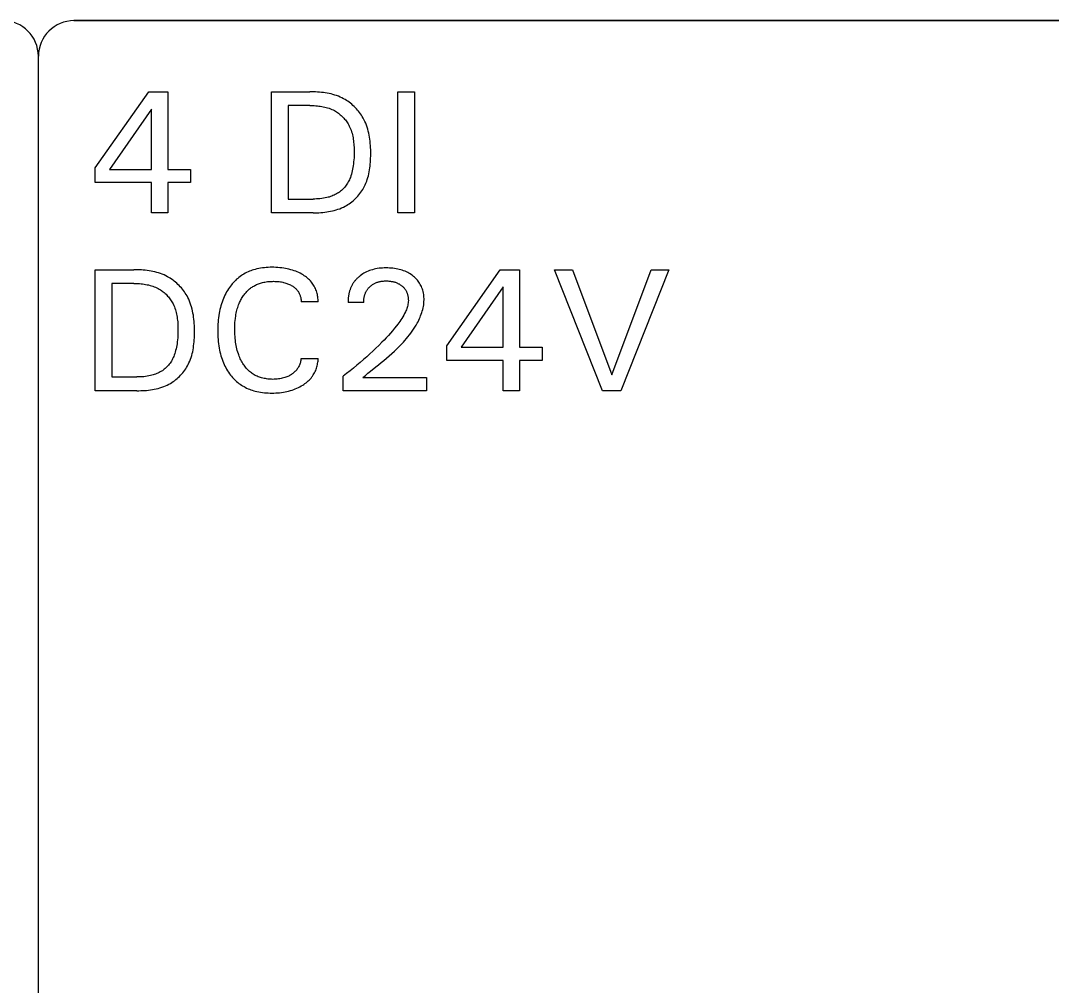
# Model space of a CAD drawing. Extents: x 10 to 879, y 6 to 221.
# Drawn here: x 663.47 to 674.06, y 183.71 to 193.62 of the extents above; entities that cross this region are included whole.
import ezdxf

# ---------------------------------------------------------------- set-up
doc = ezdxf.new("R2010")
doc.units = 0
doc.header["$LTSCALE"] = 5
doc.header["$MEASUREMENT"] = 0
doc.layers.get('0').update_dxf_attribs({"linetype": 'CONTINUOUS'})

msp = doc.modelspace()

# ---------------------------------------------------------------- linework, layer by layer
at = {"color": 7, "linetype": 'Continuous'}
for p, q in [((664.017, 193.624), (674.247, 193.624)), ((674.247, 193.624), (664.017, 193.624)), ((663.652, 97.538), (663.652, 193.259)), ((663.652, 133.269), (663.652, 193.259)), ((663.652, 97.538), (663.652, 193.259)), ((663.652, 133.269), (663.652, 193.259)), ((664.236, 192.111), (664.784, 192.893)), ((664.784, 192.893), (664.98, 192.893)), ((664.98, 192.893), (664.98, 192.097)), ((666.045, 191.651), (666.045, 192.893)), ((666.045, 192.893), (666.439, 192.893)), ((666.459, 192.893), (666.439, 192.893)), ((666.479, 192.893), (666.459, 192.893)), ((666.498, 192.892), (666.479, 192.893)), ((666.518, 192.891), (666.498, 192.892)), ((666.538, 192.889), (666.518, 192.891)), ((666.558, 192.887), (666.538, 192.889)), ((666.578, 192.885), (666.558, 192.887)), ((666.598, 192.882), (666.578, 192.885)), ((666.618, 192.879), (666.598, 192.882)), ((666.637, 192.875), (666.618, 192.879)), ((666.657, 192.871), (666.637, 192.875)), ((666.676, 192.866), (666.657, 192.871)), ((666.695, 192.86), (666.676, 192.866)), ((666.714, 192.854), (666.695, 192.86)), ((666.732, 192.847), (666.714, 192.854)), ((666.751, 192.839), (666.732, 192.847)), ((666.769, 192.831), (666.751, 192.839)), ((666.786, 192.822), (666.769, 192.831)), ((667.344, 191.651), (667.344, 192.893)), ((667.344, 192.893), (667.514, 192.893)), ((667.514, 192.893), (667.514, 191.651)), ((666.215, 192.752), (666.215, 191.792)), ((666.439, 192.752), (666.215, 192.752)), ((666.439, 192.752), (666.454, 192.752)), ((666.454, 192.752), (666.47, 192.752)), ((666.47, 192.752), (666.485, 192.751)), ((666.485, 192.751), (666.5, 192.75)), ((666.5, 192.75), (666.516, 192.749)), ((666.516, 192.749), (666.531, 192.747)), ((666.531, 192.747), (666.546, 192.745)), ((666.546, 192.745), (666.562, 192.743)), ((666.562, 192.743), (666.577, 192.74)), ((666.577, 192.74), (666.592, 192.737)), ((666.592, 192.737), (666.607, 192.733)), ((666.607, 192.733), (666.621, 192.729)), ((666.621, 192.729), (666.636, 192.724)), ((666.636, 192.724), (666.65, 192.719)), ((666.801, 192.814), (666.786, 192.822)), ((666.815, 192.805), (666.801, 192.814)), ((666.829, 192.796), (666.815, 192.805)), ((666.843, 192.786), (666.829, 192.796)), ((666.856, 192.776), (666.843, 192.786)), ((666.869, 192.765), (666.856, 192.776)), ((666.882, 192.754), (666.869, 192.765)), ((666.894, 192.743), (666.882, 192.754)), ((666.906, 192.731), (666.894, 192.743)), ((666.918, 192.719), (666.906, 192.731)), ((664.814, 192.716), (664.382, 192.097)), ((664.814, 192.097), (664.814, 192.716)), ((666.65, 192.719), (666.664, 192.713)), ((666.664, 192.713), (666.678, 192.707)), ((666.678, 192.707), (666.692, 192.7)), ((666.692, 192.7), (666.703, 192.694)), ((666.703, 192.694), (666.713, 192.687)), ((666.713, 192.687), (666.723, 192.68)), ((666.723, 192.68), (666.733, 192.673)), ((666.733, 192.673), (666.743, 192.665)), ((666.743, 192.665), (666.752, 192.658)), ((666.752, 192.658), (666.762, 192.649)), ((666.762, 192.649), (666.771, 192.641)), ((666.771, 192.641), (666.779, 192.632)), ((666.779, 192.632), (666.788, 192.623)), ((666.788, 192.623), (666.796, 192.613)), ((666.929, 192.706), (666.918, 192.719)), ((666.94, 192.693), (666.929, 192.706)), ((666.95, 192.68), (666.94, 192.693)), ((666.96, 192.666), (666.95, 192.68)), ((666.969, 192.652), (666.96, 192.666)), ((666.978, 192.638), (666.969, 192.652)), ((666.987, 192.624), (666.978, 192.638)), ((666.995, 192.609), (666.987, 192.624)), ((666.796, 192.613), (666.804, 192.604)), ((666.804, 192.604), (666.811, 192.594)), ((666.811, 192.594), (666.818, 192.584)), ((666.818, 192.584), (666.825, 192.573)), ((666.825, 192.573), (666.832, 192.563)), ((666.832, 192.563), (666.838, 192.552)), ((666.838, 192.552), (666.844, 192.541)), ((666.844, 192.541), (666.85, 192.527)), ((666.85, 192.527), (666.857, 192.513)), ((666.857, 192.513), (666.862, 192.498)), ((667.004, 192.59), (666.995, 192.609)), ((667.013, 192.571), (667.004, 192.59)), ((667.02, 192.551), (667.013, 192.571)), ((667.027, 192.531), (667.02, 192.551)), ((667.034, 192.511), (667.027, 192.531)), ((666.862, 192.498), (666.867, 192.483)), ((666.867, 192.483), (666.872, 192.468)), ((666.872, 192.468), (666.876, 192.452)), ((666.876, 192.452), (666.88, 192.437)), ((666.88, 192.437), (666.883, 192.421)), ((666.883, 192.421), (666.885, 192.406)), ((667.039, 192.49), (667.034, 192.511)), ((667.044, 192.469), (667.039, 192.49)), ((667.048, 192.448), (667.044, 192.469)), ((667.052, 192.427), (667.048, 192.448)), ((667.055, 192.406), (667.052, 192.427)), ((666.885, 192.406), (666.888, 192.39)), ((666.888, 192.39), (666.889, 192.374)), ((666.889, 192.374), (666.891, 192.358)), ((666.891, 192.358), (666.892, 192.342)), ((666.892, 192.342), (666.893, 192.326)), ((666.893, 192.326), (666.894, 192.31)), ((666.894, 192.31), (666.894, 192.294)), ((667.058, 192.385), (667.055, 192.406)), ((667.06, 192.363), (667.058, 192.385)), ((667.062, 192.341), (667.06, 192.363)), ((667.063, 192.32), (667.062, 192.341)), ((667.064, 192.298), (667.063, 192.32)), ((666.891, 192.195), (666.889, 192.174)), ((666.893, 192.215), (666.891, 192.195)), ((666.894, 192.257), (666.893, 192.236)), ((666.893, 192.236), (666.893, 192.215)), ((666.894, 192.294), (666.894, 192.278)), ((666.894, 192.278), (666.894, 192.257)), ((667.063, 192.213), (667.064, 192.233)), ((667.063, 192.192), (667.063, 192.213)), ((667.064, 192.276), (667.064, 192.298)), ((667.064, 192.254), (667.064, 192.276)), ((667.064, 192.233), (667.064, 192.254)), ((664.236, 191.962), (664.236, 192.111)), ((664.382, 192.097), (664.814, 192.097)), ((664.98, 192.097), (665.215, 192.097)), ((665.215, 192.097), (665.215, 191.962)), ((666.878, 192.099), (666.875, 192.082)), ((666.881, 192.116), (666.878, 192.099)), ((666.884, 192.133), (666.881, 192.116)), ((666.887, 192.153), (666.884, 192.133)), ((666.889, 192.174), (666.887, 192.153)), ((667.049, 192.071), (667.053, 192.091)), ((667.053, 192.091), (667.055, 192.111)), ((667.055, 192.111), (667.058, 192.131)), ((667.058, 192.131), (667.06, 192.151)), ((667.06, 192.151), (667.061, 192.172)), ((667.061, 192.172), (667.063, 192.192)), ((666.845, 191.991), (666.839, 191.979)), ((666.85, 192.003), (666.845, 191.991)), ((666.855, 192.015), (666.85, 192.003)), ((666.86, 192.031), (666.855, 192.015)), ((666.866, 192.048), (666.86, 192.031)), ((666.87, 192.065), (666.866, 192.048)), ((666.875, 192.082), (666.87, 192.065)), ((667.023, 191.974), (667.029, 191.993)), ((667.029, 191.993), (667.035, 192.012)), ((667.035, 192.012), (667.04, 192.031)), ((667.04, 192.031), (667.045, 192.051)), ((667.045, 192.051), (667.049, 192.071)), ((664.814, 191.962), (664.236, 191.962)), ((664.814, 191.651), (664.814, 191.962)), ((664.98, 191.962), (664.98, 191.651)), ((665.215, 191.962), (664.98, 191.962)), ((666.763, 191.879), (666.754, 191.872)), ((666.772, 191.888), (666.763, 191.879)), ((666.781, 191.896), (666.772, 191.888)), ((666.789, 191.905), (666.781, 191.896)), ((666.798, 191.914), (666.789, 191.905)), ((666.805, 191.924), (666.798, 191.914)), ((666.813, 191.934), (666.805, 191.924)), ((666.82, 191.945), (666.813, 191.934)), ((666.827, 191.956), (666.82, 191.945)), ((666.833, 191.968), (666.827, 191.956)), ((666.839, 191.979), (666.833, 191.968)), ((666.973, 191.876), (666.982, 191.89)), ((666.982, 191.89), (666.99, 191.904)), ((666.99, 191.904), (666.998, 191.919)), ((666.998, 191.919), (667.007, 191.937)), ((667.007, 191.937), (667.015, 191.955)), ((667.015, 191.955), (667.023, 191.974)), ((666.215, 191.792), (666.473, 191.792)), ((666.491, 191.792), (666.473, 191.792)), ((666.508, 191.793), (666.491, 191.792)), ((666.526, 191.794), (666.508, 191.793)), ((666.543, 191.795), (666.526, 191.794)), ((666.561, 191.797), (666.543, 191.795)), ((666.578, 191.8), (666.561, 191.797)), ((666.596, 191.803), (666.578, 191.8)), ((666.613, 191.807), (666.596, 191.803)), ((666.626, 191.81), (666.613, 191.807)), ((666.638, 191.813), (666.626, 191.81)), ((666.651, 191.817), (666.638, 191.813)), ((666.664, 191.822), (666.651, 191.817)), ((666.676, 191.827), (666.664, 191.822)), ((666.688, 191.832), (666.676, 191.827)), ((666.7, 191.838), (666.688, 191.832)), ((666.712, 191.844), (666.7, 191.838)), ((666.723, 191.851), (666.712, 191.844)), ((666.734, 191.857), (666.723, 191.851)), ((666.744, 191.864), (666.734, 191.857)), ((666.754, 191.872), (666.744, 191.864)), ((666.871, 191.764), (666.884, 191.775)), ((666.884, 191.775), (666.897, 191.786)), ((666.897, 191.786), (666.909, 191.798)), ((666.909, 191.798), (666.921, 191.81)), ((666.921, 191.81), (666.932, 191.823)), ((666.932, 191.823), (666.943, 191.835)), ((666.943, 191.835), (666.953, 191.849)), ((666.953, 191.849), (666.963, 191.862)), ((666.963, 191.862), (666.973, 191.876)), ((666.632, 191.663), (666.651, 191.666)), ((666.651, 191.666), (666.671, 191.67)), ((666.671, 191.67), (666.69, 191.675)), ((666.69, 191.675), (666.709, 191.681)), ((666.709, 191.681), (666.728, 191.687)), ((666.728, 191.687), (666.747, 191.693)), ((666.747, 191.693), (666.765, 191.701)), ((666.765, 191.701), (666.783, 191.709)), ((666.783, 191.709), (666.801, 191.718)), ((666.801, 191.718), (666.816, 191.726)), ((666.816, 191.726), (666.83, 191.735)), ((666.83, 191.735), (666.844, 191.744)), ((666.844, 191.744), (666.858, 191.754)), ((666.858, 191.754), (666.871, 191.764)), ((664.98, 191.651), (664.814, 191.651)), ((666.472, 191.651), (666.045, 191.651)), ((666.472, 191.651), (666.492, 191.651)), ((666.492, 191.651), (666.512, 191.652)), ((666.512, 191.652), (666.532, 191.652)), ((666.532, 191.652), (666.552, 191.654)), ((666.552, 191.654), (666.572, 191.655)), ((666.572, 191.655), (666.592, 191.657)), ((666.592, 191.657), (666.612, 191.66)), ((666.612, 191.66), (666.632, 191.663)), ((667.514, 191.651), (667.344, 191.651)), ((664.236, 189.824), (664.236, 191.066)), ((664.236, 191.066), (664.63, 191.066)), ((664.65, 191.066), (664.63, 191.066)), ((664.669, 191.066), (664.65, 191.066)), ((664.689, 191.065), (664.669, 191.066)), ((664.709, 191.064), (664.689, 191.065)), ((664.729, 191.063), (664.709, 191.064)), ((664.749, 191.061), (664.729, 191.063)), ((664.769, 191.058), (664.749, 191.061)), ((664.789, 191.055), (664.769, 191.058)), ((664.809, 191.052), (664.789, 191.055)), ((664.828, 191.048), (664.809, 191.052)), ((664.848, 191.044), (664.828, 191.048)), ((664.867, 191.039), (664.848, 191.044)), ((664.886, 191.033), (664.867, 191.039)), ((664.905, 191.027), (664.886, 191.033)), ((665.776, 191.03), (665.762, 191.022)), ((665.79, 191.037), (665.776, 191.03)), ((665.804, 191.044), (665.79, 191.037)), ((665.818, 191.05), (665.804, 191.044)), ((665.833, 191.055), (665.818, 191.05)), ((665.847, 191.061), (665.833, 191.055)), ((665.862, 191.065), (665.847, 191.061)), ((665.877, 191.07), (665.862, 191.065)), ((665.896, 191.075), (665.877, 191.07)), ((665.915, 191.079), (665.896, 191.075)), ((665.934, 191.082), (665.915, 191.079)), ((665.953, 191.085), (665.934, 191.082)), ((665.972, 191.087), (665.953, 191.085)), ((665.991, 191.089), (665.972, 191.087)), ((666.01, 191.09), (665.991, 191.089)), ((666.03, 191.091), (666.01, 191.09)), ((666.049, 191.091), (666.03, 191.091)), ((666.069, 191.091), (666.049, 191.091)), ((666.09, 191.09), (666.069, 191.091)), ((666.11, 191.089), (666.09, 191.09)), ((666.13, 191.087), (666.11, 191.089)), ((666.151, 191.085), (666.13, 191.087)), ((666.171, 191.082), (666.151, 191.085)), ((666.189, 191.079), (666.171, 191.082)), ((666.207, 191.076), (666.189, 191.079)), ((666.225, 191.072), (666.207, 191.076)), ((666.243, 191.067), (666.225, 191.072)), ((666.26, 191.062), (666.243, 191.067)), ((666.278, 191.056), (666.26, 191.062)), ((666.294, 191.05), (666.278, 191.056)), ((666.31, 191.044), (666.294, 191.05)), ((666.325, 191.037), (666.31, 191.044)), ((666.341, 191.03), (666.325, 191.037)), ((666.356, 191.021), (666.341, 191.03)), ((666.995, 191.031), (666.982, 191.023)), ((667.008, 191.038), (666.995, 191.031)), ((667.022, 191.045), (667.008, 191.038)), ((667.037, 191.052), (667.022, 191.045)), ((667.052, 191.058), (667.037, 191.052)), ((667.067, 191.063), (667.052, 191.058)), ((667.083, 191.067), (667.067, 191.063)), ((667.099, 191.072), (667.083, 191.067)), ((667.115, 191.075), (667.099, 191.072)), ((667.132, 191.078), (667.115, 191.075)), ((667.15, 191.081), (667.132, 191.078)), ((667.168, 191.083), (667.15, 191.081)), ((667.186, 191.084), (667.168, 191.083)), ((667.204, 191.085), (667.186, 191.084)), ((667.222, 191.085), (667.204, 191.085)), ((667.239, 191.085), (667.222, 191.085)), ((667.257, 191.084), (667.239, 191.085)), ((667.274, 191.083), (667.257, 191.084)), ((667.292, 191.081), (667.274, 191.083)), ((667.309, 191.079), (667.292, 191.081)), ((667.326, 191.076), (667.309, 191.079)), ((667.342, 191.073), (667.326, 191.076)), ((667.357, 191.07), (667.342, 191.073)), ((667.372, 191.065), (667.357, 191.07)), ((667.387, 191.061), (667.372, 191.065)), ((667.402, 191.056), (667.387, 191.061)), ((667.417, 191.05), (667.402, 191.056)), ((667.43, 191.044), (667.417, 191.05)), ((667.444, 191.037), (667.43, 191.044)), ((667.457, 191.03), (667.444, 191.037)), ((667.469, 191.023), (667.457, 191.03)), ((667.847, 190.285), (668.394, 191.066)), ((668.394, 191.066), (668.591, 191.066)), ((668.591, 191.066), (668.591, 190.271)), ((669.444, 189.824), (668.951, 191.066)), ((668.951, 191.066), (669.135, 191.066)), ((669.135, 191.066), (669.541, 189.987)), ((669.541, 189.987), (669.943, 191.066)), ((670.127, 191.066), (669.634, 189.824)), ((669.943, 191.066), (670.127, 191.066)), ((664.406, 190.926), (664.406, 189.965)), ((664.63, 190.926), (664.406, 190.926)), ((664.63, 190.926), (664.645, 190.925)), ((664.645, 190.925), (664.66, 190.925)), ((664.66, 190.925), (664.676, 190.924)), ((664.676, 190.924), (664.691, 190.924)), ((664.691, 190.924), (664.707, 190.922)), ((664.923, 191.02), (664.905, 191.027)), ((664.942, 191.013), (664.923, 191.02)), ((664.959, 191.004), (664.942, 191.013)), ((664.977, 190.995), (664.959, 191.004)), ((664.992, 190.987), (664.977, 190.995)), ((665.006, 190.979), (664.992, 190.987)), ((665.02, 190.969), (665.006, 190.979)), ((665.034, 190.96), (665.02, 190.969)), ((665.047, 190.949), (665.034, 190.96)), ((665.06, 190.939), (665.047, 190.949)), ((665.073, 190.928), (665.06, 190.939)), ((665.085, 190.916), (665.073, 190.928)), ((665.643, 190.923), (665.633, 190.911)), ((665.654, 190.935), (665.643, 190.923)), ((665.664, 190.946), (665.654, 190.935)), ((665.675, 190.957), (665.664, 190.946)), ((665.687, 190.968), (665.675, 190.957)), ((665.698, 190.978), (665.687, 190.968)), ((665.711, 190.988), (665.698, 190.978)), ((665.723, 190.997), (665.711, 190.988)), ((665.736, 191.006), (665.723, 190.997)), ((665.749, 191.014), (665.736, 191.006)), ((665.762, 191.022), (665.749, 191.014)), ((665.911, 190.922), (665.921, 190.925)), ((665.921, 190.925), (665.931, 190.928)), ((665.931, 190.928), (665.941, 190.931)), ((665.941, 190.931), (665.953, 190.935)), ((665.953, 190.935), (665.965, 190.938)), ((665.965, 190.938), (665.978, 190.94)), ((665.978, 190.94), (665.99, 190.942)), ((665.99, 190.942), (666.003, 190.944)), ((666.003, 190.944), (666.016, 190.945)), ((666.016, 190.945), (666.028, 190.946)), ((666.028, 190.946), (666.041, 190.947)), ((666.041, 190.947), (666.054, 190.947)), ((666.054, 190.947), (666.067, 190.948)), ((666.067, 190.948), (666.081, 190.947)), ((666.081, 190.947), (666.095, 190.947)), ((666.095, 190.947), (666.11, 190.946)), ((666.11, 190.946), (666.124, 190.944)), ((666.124, 190.944), (666.138, 190.942)), ((666.138, 190.942), (666.149, 190.941)), ((666.149, 190.941), (666.16, 190.938)), ((666.16, 190.938), (666.17, 190.936)), ((666.17, 190.936), (666.181, 190.933)), ((666.181, 190.933), (666.191, 190.93)), ((666.191, 190.93), (666.202, 190.926)), ((666.202, 190.926), (666.211, 190.923)), ((666.211, 190.923), (666.221, 190.919)), ((666.37, 191.013), (666.356, 191.021)), ((666.382, 191.005), (666.37, 191.013)), ((666.394, 190.997), (666.382, 191.005)), ((666.405, 190.989), (666.394, 190.997)), ((666.416, 190.98), (666.405, 190.989)), ((666.426, 190.971), (666.416, 190.98)), ((666.437, 190.961), (666.426, 190.971)), ((666.446, 190.951), (666.437, 190.961)), ((666.455, 190.94), (666.446, 190.951)), ((666.464, 190.93), (666.455, 190.94)), ((666.471, 190.919), (666.464, 190.93)), ((666.882, 190.924), (666.878, 190.918)), ((666.885, 190.929), (666.882, 190.924)), ((666.888, 190.934), (666.885, 190.929)), ((666.892, 190.938), (666.888, 190.934)), ((666.895, 190.943), (666.892, 190.938)), ((666.899, 190.948), (666.895, 190.943)), ((666.903, 190.953), (666.899, 190.948)), ((666.906, 190.957), (666.903, 190.953)), ((666.91, 190.962), (666.906, 190.957)), ((666.914, 190.966), (666.91, 190.962)), ((666.918, 190.971), (666.914, 190.966)), ((666.922, 190.975), (666.918, 190.971)), ((666.927, 190.979), (666.922, 190.975)), ((666.931, 190.983), (666.927, 190.979)), ((666.935, 190.987), (666.931, 190.983)), ((666.94, 190.991), (666.935, 190.987)), ((666.944, 190.995), (666.94, 190.991)), ((666.956, 191.005), (666.944, 190.995)), ((666.969, 191.014), (666.956, 191.005)), ((666.982, 191.023), (666.969, 191.014)), ((667.096, 190.922), (667.102, 190.925)), ((667.102, 190.925), (667.109, 190.928)), ((667.109, 190.928), (667.115, 190.931)), ((667.115, 190.931), (667.122, 190.934)), ((667.122, 190.934), (667.129, 190.937)), ((667.129, 190.937), (667.136, 190.939)), ((667.136, 190.939), (667.143, 190.941)), ((667.143, 190.941), (667.15, 190.943)), ((667.15, 190.943), (667.157, 190.945)), ((667.157, 190.945), (667.165, 190.946)), ((667.165, 190.946), (667.173, 190.948)), ((667.173, 190.948), (667.181, 190.949)), ((667.181, 190.949), (667.189, 190.95)), ((667.189, 190.95), (667.197, 190.95)), ((667.197, 190.95), (667.205, 190.951)), ((667.205, 190.951), (667.214, 190.951)), ((667.214, 190.951), (667.222, 190.951)), ((667.222, 190.951), (667.231, 190.951)), ((667.231, 190.951), (667.24, 190.951)), ((667.24, 190.951), (667.249, 190.95)), ((667.249, 190.95), (667.258, 190.949)), ((667.258, 190.949), (667.266, 190.948)), ((667.266, 190.948), (667.275, 190.947)), ((667.275, 190.947), (667.284, 190.946)), ((667.284, 190.946), (667.291, 190.944)), ((667.291, 190.944), (667.298, 190.943)), ((667.298, 190.943), (667.305, 190.941)), ((667.305, 190.941), (667.312, 190.939)), ((667.312, 190.939), (667.318, 190.937)), ((667.318, 190.937), (667.325, 190.934)), ((667.325, 190.934), (667.332, 190.932)), ((667.332, 190.932), (667.338, 190.929)), ((667.338, 190.929), (667.344, 190.926)), ((667.344, 190.926), (667.35, 190.923)), ((667.35, 190.923), (667.356, 190.92)), ((667.482, 191.014), (667.469, 191.023)), ((667.494, 191.006), (667.482, 191.014)), ((667.504, 190.997), (667.494, 191.006)), ((667.514, 190.989), (667.504, 190.997)), ((667.524, 190.98), (667.514, 190.989)), ((667.534, 190.97), (667.524, 190.98)), ((667.543, 190.96), (667.534, 190.97)), ((667.551, 190.95), (667.543, 190.96)), ((667.559, 190.939), (667.551, 190.95)), ((667.566, 190.928), (667.559, 190.939)), ((667.573, 190.916), (667.566, 190.928)), ((664.707, 190.922), (664.722, 190.921)), ((664.722, 190.921), (664.737, 190.919)), ((664.737, 190.919), (664.752, 190.916)), ((664.752, 190.916), (664.768, 190.913)), ((664.768, 190.913), (664.783, 190.91)), ((664.783, 190.91), (664.798, 190.906)), ((664.798, 190.906), (664.812, 190.902)), ((664.812, 190.902), (664.827, 190.897)), ((664.827, 190.897), (664.841, 190.892)), ((664.841, 190.892), (664.855, 190.886)), ((664.855, 190.886), (664.869, 190.88)), ((664.869, 190.88), (664.883, 190.873)), ((664.883, 190.873), (664.893, 190.867)), ((664.893, 190.867), (664.904, 190.86)), ((664.904, 190.86), (664.914, 190.853)), ((664.914, 190.853), (664.924, 190.846)), ((664.924, 190.846), (664.934, 190.839)), ((664.934, 190.839), (664.943, 190.831)), ((664.943, 190.831), (664.953, 190.823)), ((664.953, 190.823), (664.962, 190.814)), ((665.097, 190.904), (665.085, 190.916)), ((665.109, 190.892), (665.097, 190.904)), ((665.12, 190.879), (665.109, 190.892)), ((665.131, 190.866), (665.12, 190.879)), ((665.141, 190.853), (665.131, 190.866)), ((665.151, 190.839), (665.141, 190.853)), ((665.16, 190.826), (665.151, 190.839)), ((665.169, 190.811), (665.16, 190.826)), ((665.575, 190.822), (665.566, 190.806)), ((665.583, 190.838), (665.575, 190.822)), ((665.593, 190.854), (665.583, 190.838)), ((665.603, 190.869), (665.593, 190.854)), ((665.613, 190.884), (665.603, 190.869)), ((665.624, 190.899), (665.613, 190.884)), ((665.633, 190.911), (665.624, 190.899)), ((665.764, 190.81), (665.77, 190.818)), ((665.77, 190.818), (665.777, 190.826)), ((665.777, 190.826), (665.784, 190.834)), ((665.784, 190.834), (665.791, 190.842)), ((665.791, 190.842), (665.798, 190.849)), ((665.798, 190.849), (665.805, 190.856)), ((665.805, 190.856), (665.813, 190.863)), ((665.813, 190.863), (665.821, 190.87)), ((665.821, 190.87), (665.829, 190.877)), ((665.829, 190.877), (665.838, 190.883)), ((665.838, 190.883), (665.846, 190.889)), ((665.846, 190.889), (665.855, 190.894)), ((665.855, 190.894), (665.864, 190.899)), ((665.864, 190.899), (665.873, 190.904)), ((665.873, 190.904), (665.882, 190.909)), ((665.882, 190.909), (665.892, 190.914)), ((665.892, 190.914), (665.901, 190.918)), ((665.901, 190.918), (665.911, 190.922)), ((666.221, 190.919), (666.23, 190.915)), ((666.23, 190.915), (666.239, 190.91)), ((666.239, 190.91), (666.248, 190.905)), ((666.248, 190.905), (666.257, 190.9)), ((666.257, 190.9), (666.264, 190.896)), ((666.264, 190.896), (666.271, 190.891)), ((666.271, 190.891), (666.278, 190.886)), ((666.278, 190.886), (666.284, 190.881)), ((666.284, 190.881), (666.291, 190.875)), ((666.291, 190.875), (666.297, 190.869)), ((666.297, 190.869), (666.303, 190.863)), ((666.303, 190.863), (666.308, 190.857)), ((666.308, 190.857), (666.313, 190.851)), ((666.313, 190.851), (666.318, 190.845)), ((666.318, 190.845), (666.322, 190.838)), ((666.322, 190.838), (666.326, 190.831)), ((666.326, 190.831), (666.33, 190.824)), ((666.33, 190.824), (666.333, 190.817)), ((666.333, 190.817), (666.336, 190.81)), ((666.478, 190.908), (666.471, 190.919)), ((666.485, 190.897), (666.478, 190.908)), ((666.491, 190.885), (666.485, 190.897)), ((666.497, 190.873), (666.491, 190.885)), ((666.502, 190.861), (666.497, 190.873)), ((666.506, 190.848), (666.502, 190.861)), ((666.51, 190.836), (666.506, 190.848)), ((666.514, 190.824), (666.51, 190.836)), ((666.517, 190.812), (666.514, 190.824)), ((666.841, 190.822), (666.839, 190.815)), ((666.842, 190.829), (666.841, 190.822)), ((666.844, 190.836), (666.842, 190.829)), ((666.846, 190.842), (666.844, 190.836)), ((666.848, 190.848), (666.846, 190.842)), ((666.85, 190.854), (666.848, 190.848)), ((666.852, 190.86), (666.85, 190.854)), ((666.854, 190.866), (666.852, 190.86)), ((666.856, 190.872), (666.854, 190.866)), ((666.858, 190.878), (666.856, 190.872)), ((666.861, 190.884), (666.858, 190.878)), ((666.864, 190.89), (666.861, 190.884)), ((666.866, 190.896), (666.864, 190.89)), ((666.869, 190.901), (666.866, 190.896)), ((666.872, 190.907), (666.869, 190.901)), ((666.875, 190.913), (666.872, 190.907)), ((666.878, 190.918), (666.875, 190.913)), ((667.005, 190.813), (667.007, 190.819)), ((667.007, 190.819), (667.01, 190.825)), ((667.01, 190.825), (667.012, 190.831)), ((667.012, 190.831), (667.015, 190.837)), ((667.015, 190.837), (667.018, 190.842)), ((667.018, 190.842), (667.021, 190.848)), ((667.021, 190.848), (667.024, 190.853)), ((667.024, 190.853), (667.027, 190.859)), ((667.027, 190.859), (667.031, 190.864)), ((667.031, 190.864), (667.035, 190.869)), ((667.035, 190.869), (667.039, 190.874)), ((667.039, 190.874), (667.043, 190.879)), ((667.043, 190.879), (667.047, 190.883)), ((667.047, 190.883), (667.051, 190.888)), ((667.051, 190.888), (667.056, 190.892)), ((667.056, 190.892), (667.061, 190.897)), ((667.061, 190.897), (667.066, 190.902)), ((667.066, 190.902), (667.072, 190.906)), ((667.072, 190.906), (667.078, 190.91)), ((667.078, 190.91), (667.084, 190.914)), ((667.084, 190.914), (667.09, 190.918)), ((667.09, 190.918), (667.096, 190.922)), ((667.356, 190.92), (667.362, 190.916)), ((667.362, 190.916), (667.367, 190.913)), ((667.367, 190.913), (667.373, 190.909)), ((667.373, 190.909), (667.378, 190.905)), ((667.378, 190.905), (667.384, 190.901)), ((667.384, 190.901), (667.388, 190.897)), ((667.388, 190.897), (667.393, 190.893)), ((667.393, 190.893), (667.397, 190.889)), ((667.397, 190.889), (667.402, 190.884)), ((667.402, 190.884), (667.406, 190.88)), ((667.406, 190.88), (667.41, 190.875)), ((667.41, 190.875), (667.414, 190.87)), ((667.414, 190.87), (667.417, 190.865)), ((667.417, 190.865), (667.421, 190.86)), ((667.421, 190.86), (667.424, 190.855)), ((667.424, 190.855), (667.427, 190.85)), ((667.427, 190.85), (667.43, 190.844)), ((667.43, 190.844), (667.433, 190.839)), ((667.433, 190.839), (667.435, 190.833)), ((667.435, 190.833), (667.437, 190.827)), ((667.437, 190.827), (667.439, 190.821)), ((667.439, 190.821), (667.441, 190.815)), ((667.579, 190.905), (667.573, 190.916)), ((667.585, 190.893), (667.579, 190.905)), ((667.59, 190.881), (667.585, 190.893)), ((667.595, 190.868), (667.59, 190.881)), ((667.599, 190.855), (667.595, 190.868)), ((667.602, 190.842), (667.599, 190.855)), ((667.605, 190.827), (667.602, 190.842)), ((667.608, 190.813), (667.605, 190.827)), ((668.424, 190.89), (667.992, 190.271)), ((668.424, 190.271), (668.424, 190.89)), ((664.962, 190.814), (664.97, 190.805)), ((664.97, 190.805), (664.979, 190.796)), ((664.979, 190.796), (664.987, 190.787)), ((664.987, 190.787), (664.995, 190.777)), ((664.995, 190.777), (665.002, 190.767)), ((665.002, 190.767), (665.009, 190.757)), ((665.009, 190.757), (665.016, 190.747)), ((665.016, 190.747), (665.023, 190.736)), ((665.023, 190.736), (665.029, 190.726)), ((665.029, 190.726), (665.034, 190.715)), ((665.034, 190.715), (665.041, 190.7)), ((665.178, 190.797), (665.169, 190.811)), ((665.185, 190.782), (665.178, 190.797)), ((665.195, 190.763), (665.185, 190.782)), ((665.203, 190.744), (665.195, 190.763)), ((665.211, 190.724), (665.203, 190.744)), ((665.218, 190.704), (665.211, 190.724)), ((665.531, 190.716), (665.525, 190.697)), ((665.537, 190.735), (665.531, 190.716)), ((665.544, 190.754), (665.537, 190.735)), ((665.551, 190.772), (665.544, 190.754)), ((665.559, 190.789), (665.551, 190.772)), ((665.566, 190.806), (665.559, 190.789)), ((665.708, 190.707), (665.712, 190.718)), ((665.712, 190.718), (665.717, 190.729)), ((665.717, 190.729), (665.722, 190.74)), ((665.722, 190.74), (665.727, 190.751)), ((665.727, 190.751), (665.733, 190.761)), ((665.733, 190.761), (665.738, 190.771)), ((665.738, 190.771), (665.744, 190.782)), ((665.744, 190.782), (665.751, 190.792)), ((665.751, 190.792), (665.758, 190.801)), ((665.758, 190.801), (665.764, 190.81)), ((666.336, 190.81), (666.339, 190.803)), ((666.339, 190.803), (666.341, 190.796)), ((666.341, 190.796), (666.343, 190.788)), ((666.343, 190.788), (666.345, 190.781)), ((666.345, 190.781), (666.347, 190.774)), ((666.347, 190.774), (666.348, 190.767)), ((666.348, 190.767), (666.349, 190.759)), ((666.349, 190.759), (666.349, 190.752)), ((666.349, 190.752), (666.349, 190.745)), ((666.349, 190.745), (666.349, 190.737)), ((666.524, 190.737), (666.349, 190.737)), ((666.519, 190.8), (666.517, 190.812)), ((666.521, 190.787), (666.519, 190.8)), ((666.522, 190.775), (666.521, 190.787)), ((666.523, 190.762), (666.522, 190.775)), ((666.524, 190.75), (666.523, 190.762)), ((666.524, 190.737), (666.524, 190.75)), ((666.833, 190.766), (666.832, 190.759)), ((666.832, 190.759), (666.832, 190.752)), ((666.832, 190.752), (666.832, 190.745)), ((666.832, 190.745), (666.832, 190.738)), ((666.832, 190.738), (666.832, 190.731)), ((666.993, 190.731), (666.832, 190.731)), ((666.834, 190.78), (666.833, 190.773)), ((666.833, 190.773), (666.833, 190.766)), ((666.835, 190.787), (666.834, 190.78)), ((666.836, 190.794), (666.835, 190.787)), ((666.837, 190.801), (666.836, 190.794)), ((666.838, 190.808), (666.837, 190.801)), ((666.839, 190.815), (666.838, 190.808)), ((666.993, 190.747), (666.994, 190.755)), ((666.993, 190.739), (666.993, 190.747)), ((666.993, 190.731), (666.993, 190.739)), ((666.994, 190.763), (666.995, 190.771)), ((666.994, 190.755), (666.994, 190.763)), ((666.995, 190.771), (666.997, 190.779)), ((666.997, 190.779), (666.998, 190.787)), ((666.998, 190.787), (667, 190.794)), ((667, 190.794), (667.001, 190.801)), ((667.001, 190.801), (667.003, 190.807)), ((667.003, 190.807), (667.005, 190.813)), ((667.441, 190.815), (667.443, 190.809)), ((667.443, 190.809), (667.445, 190.803)), ((667.447, 190.713), (667.444, 190.701)), ((667.445, 190.803), (667.446, 190.796)), ((667.446, 190.796), (667.448, 190.789)), ((667.449, 190.725), (667.447, 190.713)), ((667.448, 190.789), (667.449, 190.783)), ((667.449, 190.783), (667.449, 190.776)), ((667.449, 190.776), (667.45, 190.769)), ((667.45, 190.737), (667.449, 190.725)), ((667.45, 190.769), (667.45, 190.762)), ((667.45, 190.762), (667.451, 190.755)), ((667.451, 190.749), (667.45, 190.737)), ((667.451, 190.755), (667.451, 190.749)), ((667.61, 190.799), (667.608, 190.813)), ((667.608, 190.706), (667.61, 190.723)), ((667.611, 190.785), (667.61, 190.799)), ((667.61, 190.723), (667.611, 190.739)), ((667.612, 190.77), (667.611, 190.785)), ((667.611, 190.739), (667.612, 190.756)), ((667.612, 190.756), (667.612, 190.77)), ((665.041, 190.7), (665.048, 190.686)), ((665.048, 190.686), (665.053, 190.671)), ((665.053, 190.671), (665.058, 190.656)), ((665.058, 190.656), (665.063, 190.641)), ((665.063, 190.641), (665.067, 190.626)), ((665.067, 190.626), (665.07, 190.61)), ((665.07, 190.61), (665.074, 190.595)), ((665.225, 190.684), (665.218, 190.704)), ((665.23, 190.663), (665.225, 190.684)), ((665.235, 190.643), (665.23, 190.663)), ((665.239, 190.622), (665.235, 190.643)), ((665.243, 190.6), (665.239, 190.622)), ((665.508, 190.619), (665.504, 190.597)), ((665.512, 190.639), (665.508, 190.619)), ((665.516, 190.658), (665.512, 190.639)), ((665.52, 190.678), (665.516, 190.658)), ((665.525, 190.697), (665.52, 190.678)), ((665.678, 190.593), (665.68, 190.608)), ((665.68, 190.608), (665.683, 190.622)), ((665.683, 190.622), (665.686, 190.637)), ((665.686, 190.637), (665.69, 190.651)), ((665.69, 190.651), (665.694, 190.665)), ((665.694, 190.665), (665.698, 190.679)), ((665.698, 190.679), (665.703, 190.693)), ((665.703, 190.693), (665.708, 190.707)), ((667.412, 190.616), (667.403, 190.6)), ((667.42, 190.633), (667.412, 190.616)), ((667.425, 190.644), (667.42, 190.633)), ((667.43, 190.656), (667.425, 190.644)), ((667.434, 190.667), (667.43, 190.656)), ((667.438, 190.678), (667.434, 190.667)), ((667.441, 190.69), (667.438, 190.678)), ((667.444, 190.701), (667.441, 190.69)), ((667.577, 190.594), (667.583, 190.61)), ((667.583, 190.61), (667.589, 190.626)), ((667.589, 190.626), (667.594, 190.642)), ((667.594, 190.642), (667.598, 190.658)), ((667.598, 190.658), (667.602, 190.674)), ((667.602, 190.674), (667.605, 190.69)), ((667.605, 190.69), (667.608, 190.706)), ((665.074, 190.595), (665.076, 190.579)), ((665.076, 190.579), (665.078, 190.563)), ((665.078, 190.563), (665.08, 190.547)), ((665.08, 190.547), (665.082, 190.531)), ((665.082, 190.531), (665.083, 190.515)), ((665.083, 190.515), (665.084, 190.499)), ((665.084, 190.499), (665.085, 190.483)), ((665.246, 190.579), (665.243, 190.6)), ((665.249, 190.558), (665.246, 190.579)), ((665.251, 190.536), (665.249, 190.558)), ((665.252, 190.515), (665.251, 190.536)), ((665.254, 190.493), (665.252, 190.515)), ((665.495, 190.507), (665.494, 190.485)), ((665.497, 190.53), (665.495, 190.507)), ((665.499, 190.552), (665.497, 190.53)), ((665.501, 190.574), (665.499, 190.552)), ((665.504, 190.597), (665.501, 190.574)), ((665.668, 190.481), (665.669, 190.503)), ((665.669, 190.503), (665.67, 190.524)), ((665.67, 190.524), (665.672, 190.546)), ((665.672, 190.546), (665.674, 190.567)), ((665.674, 190.567), (665.678, 190.593)), ((667.341, 190.506), (667.33, 190.491)), ((667.353, 190.521), (667.341, 190.506)), ((667.364, 190.536), (667.353, 190.521)), ((667.374, 190.552), (667.364, 190.536)), ((667.384, 190.567), (667.374, 190.552)), ((667.394, 190.583), (667.384, 190.567)), ((667.403, 190.6), (667.394, 190.583)), ((667.53, 190.497), (667.542, 190.519)), ((667.542, 190.519), (667.55, 190.533)), ((667.55, 190.533), (667.557, 190.548)), ((667.557, 190.548), (667.564, 190.564)), ((667.564, 190.564), (667.571, 190.579)), ((667.571, 190.579), (667.577, 190.594)), ((665.084, 190.409), (665.083, 190.389)), ((665.085, 190.43), (665.084, 190.409)), ((665.085, 190.483), (665.085, 190.467)), ((665.085, 190.467), (665.085, 190.451)), ((665.085, 190.451), (665.085, 190.43)), ((665.254, 190.471), (665.254, 190.493)), ((665.255, 190.449), (665.254, 190.471)), ((665.254, 190.386), (665.255, 190.407)), ((665.255, 190.427), (665.255, 190.449)), ((665.255, 190.407), (665.255, 190.427)), ((665.494, 190.485), (665.494, 190.462)), ((665.494, 190.462), (665.494, 190.44)), ((665.494, 190.44), (665.494, 190.417)), ((665.494, 190.417), (665.494, 190.395)), ((665.494, 190.395), (665.495, 190.373)), ((665.668, 190.46), (665.668, 190.481)), ((665.668, 190.44), (665.668, 190.46)), ((665.668, 190.42), (665.668, 190.44)), ((665.669, 190.401), (665.668, 190.42)), ((665.671, 190.381), (665.669, 190.401)), ((667.268, 190.416), (667.246, 190.392)), ((667.289, 190.44), (667.268, 190.416)), ((667.31, 190.465), (667.289, 190.44)), ((667.33, 190.491), (667.31, 190.465)), ((667.447, 190.378), (667.462, 190.397)), ((667.462, 190.397), (667.477, 190.416)), ((667.477, 190.416), (667.491, 190.436)), ((667.491, 190.436), (667.504, 190.456)), ((667.504, 190.456), (667.517, 190.476)), ((667.517, 190.476), (667.53, 190.497)), ((665.072, 190.289), (665.069, 190.272)), ((665.075, 190.306), (665.072, 190.289)), ((665.078, 190.327), (665.075, 190.306)), ((665.08, 190.347), (665.078, 190.327)), ((665.082, 190.368), (665.08, 190.347)), ((665.083, 190.389), (665.082, 190.368)), ((665.246, 190.284), (665.249, 190.304)), ((665.249, 190.304), (665.251, 190.325)), ((665.251, 190.325), (665.252, 190.345)), ((665.252, 190.345), (665.253, 190.366)), ((665.253, 190.366), (665.254, 190.386)), ((665.495, 190.373), (665.497, 190.35)), ((665.497, 190.35), (665.499, 190.328)), ((665.499, 190.328), (665.501, 190.306)), ((665.501, 190.306), (665.504, 190.284)), ((665.672, 190.361), (665.671, 190.381)), ((665.674, 190.342), (665.672, 190.361)), ((665.677, 190.322), (665.674, 190.342)), ((665.68, 190.305), (665.677, 190.322)), ((665.683, 190.288), (665.68, 190.305)), ((665.686, 190.271), (665.683, 190.288)), ((667.149, 190.29), (667.118, 190.261)), ((667.179, 190.321), (667.149, 190.29)), ((667.202, 190.344), (667.179, 190.321)), ((667.224, 190.368), (667.202, 190.344)), ((667.246, 190.392), (667.224, 190.368)), ((667.35, 190.27), (667.367, 190.287)), ((667.367, 190.287), (667.384, 190.305)), ((667.384, 190.305), (667.4, 190.323)), ((667.4, 190.323), (667.416, 190.341)), ((667.416, 190.341), (667.432, 190.359)), ((667.432, 190.359), (667.447, 190.378)), ((665.046, 190.188), (665.041, 190.176)), ((665.051, 190.205), (665.046, 190.188)), ((665.057, 190.221), (665.051, 190.205)), ((665.061, 190.238), (665.057, 190.221)), ((665.065, 190.255), (665.061, 190.238)), ((665.069, 190.272), (665.065, 190.255)), ((665.22, 190.166), (665.226, 190.185)), ((665.226, 190.185), (665.231, 190.205)), ((665.231, 190.205), (665.236, 190.224)), ((665.236, 190.224), (665.24, 190.244)), ((665.24, 190.244), (665.243, 190.264)), ((665.243, 190.264), (665.246, 190.284)), ((665.504, 190.284), (665.508, 190.262)), ((665.508, 190.262), (665.512, 190.242)), ((665.512, 190.242), (665.516, 190.223)), ((665.516, 190.223), (665.521, 190.204)), ((665.521, 190.204), (665.526, 190.184)), ((665.526, 190.184), (665.531, 190.165)), ((665.69, 190.254), (665.686, 190.271)), ((665.694, 190.237), (665.69, 190.254)), ((665.699, 190.221), (665.694, 190.237)), ((665.705, 190.204), (665.699, 190.221)), ((665.709, 190.191), (665.705, 190.204)), ((665.714, 190.178), (665.709, 190.191)), ((667.056, 190.202), (667.023, 190.172)), ((667.087, 190.231), (667.056, 190.202)), ((667.118, 190.261), (667.087, 190.231)), ((667.227, 190.159), (667.254, 190.182)), ((667.254, 190.182), (667.28, 190.205)), ((667.28, 190.205), (667.307, 190.229)), ((667.307, 190.229), (667.332, 190.253)), ((667.332, 190.253), (667.35, 190.27)), ((667.847, 190.135), (667.847, 190.285)), ((667.992, 190.271), (668.424, 190.271)), ((668.591, 190.271), (668.826, 190.271)), ((668.826, 190.271), (668.826, 190.135)), ((664.98, 190.078), (664.972, 190.069)), ((664.988, 190.088), (664.98, 190.078)), ((664.996, 190.097), (664.988, 190.088)), ((665.004, 190.108), (664.996, 190.097)), ((665.011, 190.118), (665.004, 190.108)), ((665.018, 190.129), (665.011, 190.118)), ((665.024, 190.141), (665.018, 190.129)), ((665.03, 190.152), (665.024, 190.141)), ((665.036, 190.164), (665.03, 190.152)), ((665.041, 190.176), (665.036, 190.164)), ((665.173, 190.063), (665.181, 190.078)), ((665.181, 190.078), (665.189, 190.092)), ((665.189, 190.092), (665.198, 190.11)), ((665.198, 190.11), (665.206, 190.129)), ((665.206, 190.129), (665.213, 190.147)), ((665.213, 190.147), (665.22, 190.166)), ((665.531, 190.165), (665.538, 190.147)), ((665.538, 190.147), (665.544, 190.128)), ((665.544, 190.128), (665.552, 190.11)), ((665.552, 190.11), (665.559, 190.093)), ((665.559, 190.093), (665.567, 190.077)), ((665.567, 190.077), (665.575, 190.061)), ((665.719, 190.166), (665.714, 190.178)), ((665.725, 190.153), (665.719, 190.166)), ((665.731, 190.141), (665.725, 190.153)), ((665.737, 190.129), (665.731, 190.141)), ((665.744, 190.117), (665.737, 190.129)), ((665.751, 190.105), (665.744, 190.117)), ((665.757, 190.095), (665.751, 190.105)), ((665.764, 190.085), (665.757, 190.095)), ((665.771, 190.075), (665.764, 190.085)), ((666.328, 190.079), (666.324, 190.071)), ((666.332, 190.088), (666.328, 190.079)), ((666.336, 190.097), (666.332, 190.088)), ((666.339, 190.106), (666.336, 190.097)), ((666.342, 190.115), (666.339, 190.106)), ((666.344, 190.125), (666.342, 190.115)), ((666.346, 190.134), (666.344, 190.125)), ((666.348, 190.144), (666.346, 190.134)), ((666.349, 190.154), (666.348, 190.144)), ((666.349, 190.154), (666.524, 190.154)), ((666.511, 190.068), (666.515, 190.08)), ((666.515, 190.08), (666.517, 190.092)), ((666.517, 190.092), (666.519, 190.105)), ((666.519, 190.105), (666.521, 190.117)), ((666.521, 190.117), (666.523, 190.129)), ((666.523, 190.141), (666.524, 190.154)), ((666.523, 190.129), (666.523, 190.141)), ((666.923, 190.086), (666.888, 190.057)), ((666.957, 190.114), (666.923, 190.086)), ((666.99, 190.143), (666.957, 190.114)), ((667.023, 190.172), (666.99, 190.143)), ((667.118, 190.069), (667.145, 190.091)), ((667.145, 190.091), (667.172, 190.114)), ((667.172, 190.114), (667.2, 190.136)), ((667.2, 190.136), (667.227, 190.159)), ((668.424, 190.135), (667.847, 190.135)), ((668.424, 189.824), (668.424, 190.135)), ((668.591, 190.135), (668.591, 189.824)), ((668.826, 190.135), (668.591, 190.135)), ((664.752, 189.97), (664.734, 189.968)), ((664.769, 189.973), (664.752, 189.97)), ((664.786, 189.976), (664.769, 189.973)), ((664.804, 189.98), (664.786, 189.976)), ((664.816, 189.983), (664.804, 189.98)), ((664.829, 189.987), (664.816, 189.983)), ((664.842, 189.991), (664.829, 189.987)), ((664.855, 189.995), (664.842, 189.991)), ((664.867, 190), (664.855, 189.995)), ((664.879, 190.005), (664.867, 190)), ((664.891, 190.011), (664.879, 190.005)), ((664.903, 190.017), (664.891, 190.011)), ((664.914, 190.024), (664.903, 190.017)), ((664.925, 190.03), (664.914, 190.024)), ((664.935, 190.037), (664.925, 190.03)), ((664.944, 190.045), (664.935, 190.037)), ((664.954, 190.053), (664.944, 190.045)), ((664.963, 190.061), (664.954, 190.053)), ((664.972, 190.069), (664.963, 190.061)), ((665.087, 189.96), (665.1, 189.971)), ((665.1, 189.971), (665.111, 189.983)), ((665.111, 189.983), (665.123, 189.996)), ((665.123, 189.996), (665.134, 190.009)), ((665.134, 190.009), (665.144, 190.022)), ((665.144, 190.022), (665.154, 190.035)), ((665.154, 190.035), (665.164, 190.049)), ((665.164, 190.049), (665.173, 190.063)), ((665.575, 190.061), (665.584, 190.045)), ((665.584, 190.045), (665.593, 190.029)), ((665.593, 190.029), (665.603, 190.014)), ((665.603, 190.014), (665.614, 189.999)), ((665.614, 189.999), (665.625, 189.985)), ((665.625, 189.985), (665.634, 189.973)), ((665.634, 189.973), (665.644, 189.961)), ((665.778, 190.066), (665.771, 190.075)), ((665.786, 190.056), (665.778, 190.066)), ((665.794, 190.047), (665.786, 190.056)), ((665.803, 190.038), (665.794, 190.047)), ((665.811, 190.03), (665.803, 190.038)), ((665.82, 190.022), (665.811, 190.03)), ((665.829, 190.014), (665.82, 190.022)), ((665.839, 190.007), (665.829, 190.014)), ((665.848, 190), (665.839, 190.007)), ((665.858, 189.994), (665.848, 190)), ((665.868, 189.988), (665.858, 189.994)), ((665.878, 189.982), (665.868, 189.988)), ((665.889, 189.977), (665.878, 189.982)), ((665.899, 189.972), (665.889, 189.977)), ((665.91, 189.967), (665.899, 189.972)), ((666.213, 189.971), (666.203, 189.967)), ((666.222, 189.975), (666.213, 189.971)), ((666.231, 189.98), (666.222, 189.975)), ((666.24, 189.985), (666.231, 189.98)), ((666.249, 189.991), (666.24, 189.985)), ((666.257, 189.996), (666.249, 189.991)), ((666.264, 190.001), (666.257, 189.996)), ((666.272, 190.007), (666.264, 190.001)), ((666.279, 190.013), (666.272, 190.007)), ((666.286, 190.02), (666.279, 190.013)), ((666.292, 190.026), (666.286, 190.02)), ((666.299, 190.033), (666.292, 190.026)), ((666.305, 190.04), (666.299, 190.033)), ((666.31, 190.048), (666.305, 190.04)), ((666.315, 190.055), (666.31, 190.048)), ((666.32, 190.063), (666.315, 190.055)), ((666.324, 190.071), (666.32, 190.063)), ((666.459, 189.965), (666.467, 189.975)), ((666.467, 189.975), (666.474, 189.986)), ((666.474, 189.986), (666.481, 189.997)), ((666.481, 189.997), (666.488, 190.009)), ((666.488, 190.009), (666.493, 190.021)), ((666.493, 190.021), (666.499, 190.033)), ((666.499, 190.033), (666.504, 190.045)), ((666.504, 190.045), (666.508, 190.057)), ((666.508, 190.057), (666.511, 190.068)), ((666.817, 190.001), (666.781, 189.973)), ((666.781, 189.824), (666.781, 189.973)), ((666.852, 190.029), (666.817, 190.001)), ((666.888, 190.057), (666.852, 190.029)), ((666.983, 189.96), (667.009, 189.982)), ((667.009, 189.982), (667.036, 190.004)), ((667.036, 190.004), (667.063, 190.025)), ((667.063, 190.025), (667.118, 190.069)), ((664.406, 189.965), (664.664, 189.965)), ((664.682, 189.965), (664.664, 189.965)), ((664.699, 189.966), (664.682, 189.965)), ((664.717, 189.967), (664.699, 189.966)), ((664.734, 189.968), (664.717, 189.967)), ((664.919, 189.86), (664.938, 189.867)), ((664.938, 189.867), (664.956, 189.874)), ((664.956, 189.874), (664.974, 189.882)), ((664.974, 189.882), (664.992, 189.891)), ((664.992, 189.891), (665.007, 189.899)), ((665.007, 189.899), (665.021, 189.908)), ((665.021, 189.908), (665.035, 189.918)), ((665.035, 189.918), (665.049, 189.927)), ((665.049, 189.927), (665.062, 189.938)), ((665.062, 189.938), (665.075, 189.948)), ((665.075, 189.948), (665.087, 189.96)), ((665.644, 189.961), (665.654, 189.95)), ((665.654, 189.95), (665.665, 189.939)), ((665.665, 189.939), (665.676, 189.929)), ((665.676, 189.929), (665.687, 189.918)), ((665.687, 189.918), (665.699, 189.909)), ((665.699, 189.909), (665.711, 189.899)), ((665.711, 189.899), (665.723, 189.89)), ((665.723, 189.89), (665.736, 189.882)), ((665.736, 189.882), (665.749, 189.874)), ((665.749, 189.874), (665.763, 189.866)), ((665.763, 189.866), (665.776, 189.859)), ((665.921, 189.963), (665.91, 189.967)), ((665.932, 189.96), (665.921, 189.963)), ((665.944, 189.956), (665.932, 189.96)), ((665.957, 189.953), (665.944, 189.956)), ((665.969, 189.95), (665.957, 189.953)), ((665.982, 189.948), (665.969, 189.95)), ((665.995, 189.946), (665.982, 189.948)), ((666.007, 189.944), (665.995, 189.946)), ((666.02, 189.943), (666.007, 189.944)), ((666.033, 189.942), (666.02, 189.943)), ((666.046, 189.942), (666.033, 189.942)), ((666.059, 189.941), (666.046, 189.942)), ((666.073, 189.942), (666.059, 189.941)), ((666.087, 189.942), (666.073, 189.942)), ((666.102, 189.943), (666.087, 189.942)), ((666.116, 189.945), (666.102, 189.943)), ((666.13, 189.947), (666.116, 189.945)), ((666.143, 189.949), (666.13, 189.947)), ((666.156, 189.952), (666.143, 189.949)), ((666.169, 189.955), (666.156, 189.952)), ((666.181, 189.959), (666.169, 189.955)), ((666.194, 189.963), (666.181, 189.959)), ((666.203, 189.967), (666.194, 189.963)), ((666.321, 189.856), (666.336, 189.864)), ((666.336, 189.864), (666.351, 189.873)), ((666.351, 189.873), (666.366, 189.882)), ((666.366, 189.882), (666.378, 189.889)), ((666.378, 189.889), (666.389, 189.897)), ((666.389, 189.897), (666.4, 189.906)), ((666.4, 189.906), (666.411, 189.915)), ((666.411, 189.915), (666.422, 189.924)), ((666.422, 189.924), (666.432, 189.934)), ((666.432, 189.934), (666.442, 189.944)), ((666.442, 189.944), (666.451, 189.954)), ((666.451, 189.954), (666.459, 189.965)), ((666.983, 189.96), (667.637, 189.96)), ((667.637, 189.96), (667.637, 189.824)), ((664.663, 189.824), (664.236, 189.824)), ((664.663, 189.824), (664.683, 189.824)), ((664.683, 189.824), (664.703, 189.825)), ((664.703, 189.825), (664.723, 189.826)), ((664.723, 189.826), (664.743, 189.827)), ((664.743, 189.827), (664.763, 189.828)), ((664.763, 189.828), (664.783, 189.831)), ((664.783, 189.831), (664.803, 189.833)), ((664.803, 189.833), (664.823, 189.836)), ((664.823, 189.836), (664.842, 189.84)), ((664.842, 189.84), (664.862, 189.844)), ((664.862, 189.844), (664.881, 189.848)), ((664.881, 189.848), (664.9, 189.854)), ((664.9, 189.854), (664.919, 189.86)), ((665.776, 189.859), (665.79, 189.852)), ((665.79, 189.852), (665.804, 189.845)), ((665.804, 189.845), (665.819, 189.839)), ((665.819, 189.839), (665.833, 189.834)), ((665.833, 189.834), (665.848, 189.829)), ((665.848, 189.829), (665.863, 189.824)), ((665.863, 189.824), (665.877, 189.82)), ((665.877, 189.82), (665.896, 189.816)), ((665.896, 189.816), (665.915, 189.812)), ((665.915, 189.812), (665.934, 189.808)), ((665.934, 189.808), (665.953, 189.806)), ((665.953, 189.806), (665.972, 189.803)), ((665.972, 189.803), (665.991, 189.802)), ((665.991, 189.802), (666.011, 189.801)), ((666.011, 189.801), (666.03, 189.8)), ((666.03, 189.8), (666.049, 189.8)), ((666.049, 189.8), (666.069, 189.8)), ((666.069, 189.8), (666.089, 189.801)), ((666.089, 189.801), (666.109, 189.802)), ((666.109, 189.802), (666.128, 189.804)), ((666.128, 189.804), (666.148, 189.806)), ((666.148, 189.806), (666.168, 189.809)), ((666.168, 189.809), (666.185, 189.812)), ((666.185, 189.812), (666.203, 189.816)), ((666.203, 189.816), (666.221, 189.82)), ((666.221, 189.82), (666.239, 189.825)), ((666.239, 189.825), (666.256, 189.83)), ((666.256, 189.83), (666.273, 189.836)), ((666.273, 189.836), (666.289, 189.842)), ((666.289, 189.842), (666.305, 189.849)), ((666.305, 189.849), (666.321, 189.856)), ((667.637, 189.824), (666.781, 189.824)), ((668.591, 189.824), (668.424, 189.824)), ((669.634, 189.824), (669.444, 189.824))]:
    msp.add_line(p, q, dxfattribs=at)
for centre, start, end in [((663.286, 193.259), 0, 90), ((663.286, 193.259), 0, 90), ((664.017, 193.259), 90, 180), ((664.017, 193.259), 90, 180)]:
    msp.add_arc(centre, 0.365, start, end, dxfattribs=at)

doc.saveas('drawing.dxf')
